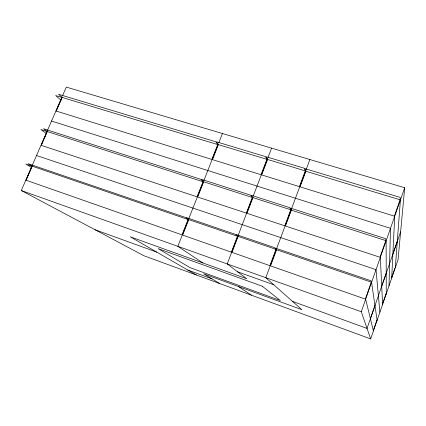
<?xml version="1.0" encoding="UTF-8"?>
<svg xmlns="http://www.w3.org/2000/svg" width="426" height="426" viewBox="0 0 426 426"><rect width="100%" height="100%" fill="white"/><g stroke="black" fill="none" stroke-linecap="round" stroke-linejoin="round"><path stroke-width="0.64" d="M389.018 285.851L390.488 228.32L51.535 121.043M391.696 278.082L392.863 254.194M394.71 216.344L392.868 254.088L397.298 241.334L400.408 200.06M400.078 199.794L400.254 197.419L304.909 168.621L305.9 171.252L300.074 186.844L394.354 216.147L400.078 199.794L305.9 171.252M395.317 267.613L397.293 241.451M62.611 95.584L66.307 87.096L404.7 187.733L398.044 259.775L370.657 338.904L143.881 255.733L21.3 190.523L62.084 96.798M370.407 318.701L374.965 305.586M400.626 231.813L367.042 328.419L292.465 301.363M373.373 330.315L376.669 320.794M382.372 304.324L386.036 293.738L386.036 294.462M391.68 277.427L394.875 268.194M371.243 282.14L365.306 299.095L270.553 265.893L276.586 249.742L275.207 248.049L371.041 280.798L371.243 282.14L276.586 249.742M385.791 240.594L379.96 257.245L285.441 226.025L291.368 210.156L290.186 207.989L385.78 238.73L385.791 240.594L291.368 210.156M370.657 338.904L361.285 311.731L404.7 187.733M275.979 249.359L269.887 265.659L232 252.384L238.118 236.403L236.276 234.561L274.584 247.644L275.979 249.359L238.118 236.403M290.766 209.789L284.781 225.807L246.963 213.314L252.98 197.611L251.335 195.3L289.563 207.59L290.766 209.789L252.98 197.611M305.298 170.895L299.414 186.641L261.67 174.91L267.587 159.468L266.133 156.715L304.286 168.238L305.298 170.895L267.587 159.468M309.904 159.542L265.776 277.677L301.826 309.67L203.724 273.859L219.614 283.508M237.452 236.254L231.355 252.155L182.626 235.077L188.75 219.587L186.359 217.59L235.605 234.412L237.452 236.254L188.75 219.587M252.314 197.467L246.324 213.101L197.669 197.03L203.692 181.795L201.498 179.362L250.669 195.172L252.314 197.467L203.692 181.795M266.921 159.345L261.031 174.713L212.462 159.617L218.384 144.632L216.381 141.778L265.467 156.598L266.921 159.345L218.384 144.632M252.81 197.105L227.212 263.934L246.707 278.726L130.191 236.771L196.327 274.967M253.284 195.88L267.587 158.541M268.055 157.322L271.57 148.141M188.084 219.518L182.014 234.864L26.087 180.225L32.206 166.161L28.27 163.738L185.704 217.537L188.084 219.518L32.206 166.161M203.026 181.737L197.057 196.828L41.253 145.367L47.275 131.522L43.537 128.732L200.843 179.325L203.026 181.737L47.275 131.522M217.718 144.584L211.85 159.425L56.184 111.048L62.116 97.416L58.57 94.274L215.732 141.751L217.718 144.584L62.116 97.416M218.293 144.004L177.828 246.329L202.861 262.938M218.778 142.774L222.436 133.53M25.986 180.225L32.104 166.172L25.789 164.01L31.455 167.482M41.668 144.185L42.456 142.38M42.978 141.176L47.164 131.554L40.853 129.52L46.168 133.444M56.072 111.085L61.999 97.463L55.684 95.552L61.163 100.339M36.535 155.511L376.02 269.642L379.891 312.221M21.3 190.523L361.285 311.731M237.596 271.809L273.774 284.776M94.95 229.705L156.816 252.149M187.781 270.031L212.026 278.902M238.395 286.517L251.457 295.186M365.673 299.27L373.394 330.975M376.877 320.198L376.951 320.719M371.589 282.379L377.101 320.261M380.322 257.432L381.717 286.165L386.212 273.236L386.132 240.85M381.717 286.251L382.596 304.377M386.212 273.327L386.26 293.786M262.315 286.235L158.089 248.619L189.895 267.587L280.335 300.543L262.315 286.235"/></g></svg>
